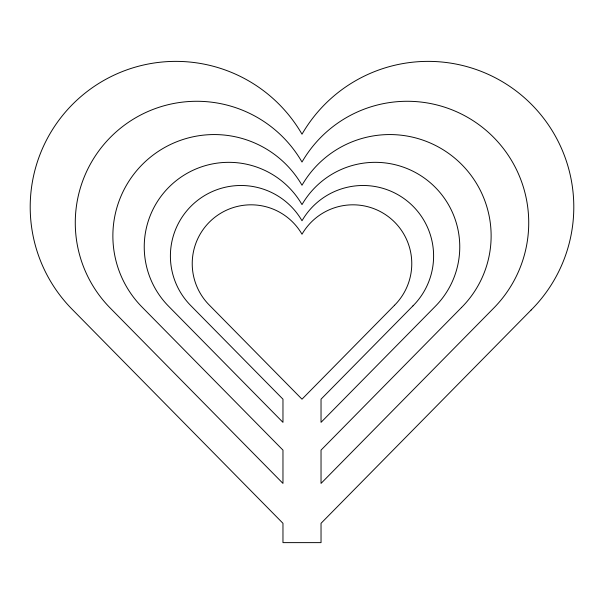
<?xml version="1.0" encoding="UTF-8"?>
<svg xmlns="http://www.w3.org/2000/svg" width="604" height="604" viewBox="0 0 604 604"><rect width="100%" height="100%" fill="white"/><g stroke="black" fill="none" stroke-linecap="round" stroke-linejoin="round"><path stroke-width="0.91" d="M394.548 305.239L302 399.184L209.452 305.239A58.83 58.83 0 0 1 215.243 216.972A58.83 58.83 0 0 1 302 234.231A58.83 58.83 0 0 1 388.757 216.972A58.83 58.83 0 0 1 394.548 305.239M412.947 305.888L321.034 399.184L321.034 422.347L435.001 306.658A84.545 84.545 0 0 0 426.688 179.803A84.545 84.545 0 0 0 302 204.605A84.545 84.545 0 0 0 177.312 179.803A84.545 84.545 0 0 0 168.999 306.658L282.966 422.347L282.966 399.184L191.053 305.888A70.525 70.525 0 0 1 197.991 200.067A70.525 70.525 0 0 1 302 220.754A70.525 70.525 0 0 1 406.009 200.067A70.525 70.525 0 0 1 412.947 305.888M461.441 307.587L321.034 450.116L321.034 483.404L493.136 308.697A121.502 121.502 0 0 0 481.192 126.387A121.502 121.502 0 0 0 302 162.031A121.502 121.502 0 0 0 122.808 126.387A121.502 121.502 0 0 0 110.864 308.697L282.966 483.404L282.966 450.116L142.559 307.587A101.351 101.351 0 0 1 152.525 155.507A101.351 101.351 0 0 1 302 185.239A101.351 101.351 0 0 1 451.475 155.507A101.351 101.351 0 0 1 461.441 307.587M531.135 310.026L321.034 523.306L321.034 542.626L282.966 542.626L282.966 523.306L72.865 310.026A145.655 145.655 0 0 1 87.187 91.476A145.655 145.655 0 0 1 302 134.201A145.655 145.655 0 0 1 516.813 91.476A145.655 145.655 0 0 1 531.135 310.026"/></g></svg>
